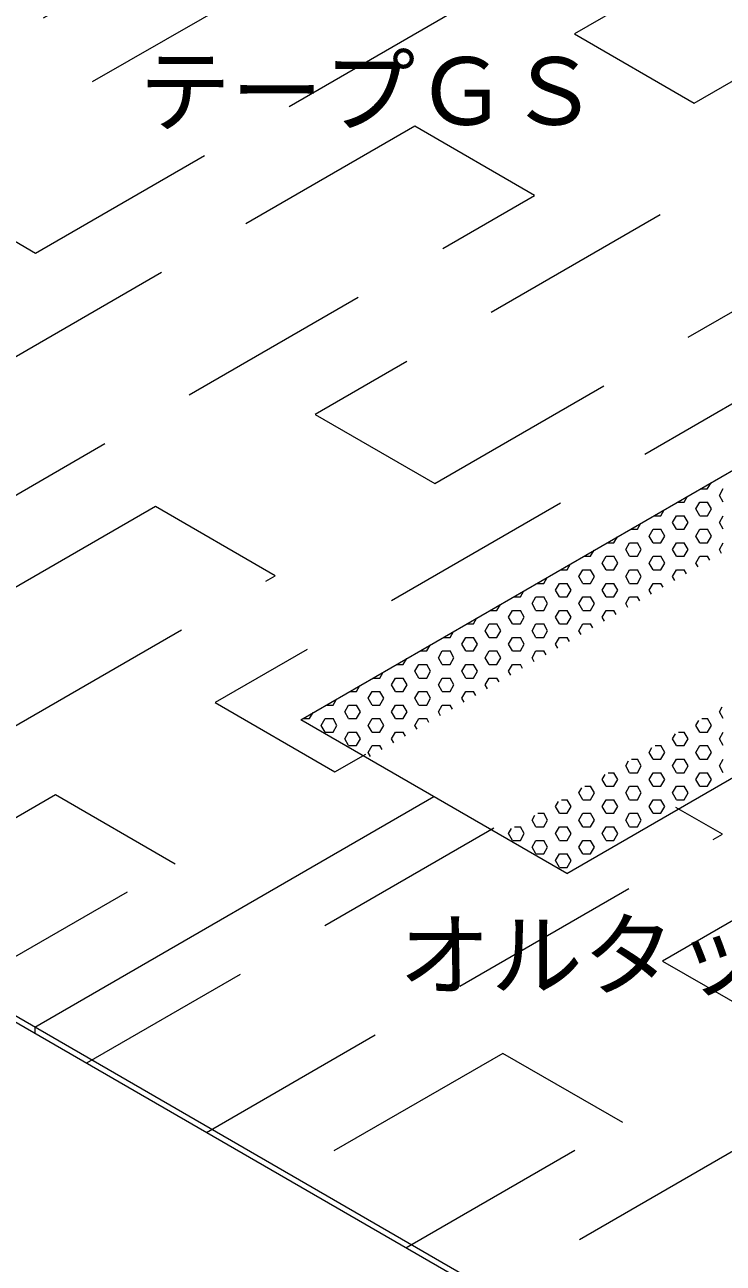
# Model space of a CAD drawing. Units: millimetres, scale not verified. Extents: x -2070 to 2070, y -1433 to 1432.
# Drawn here: x -1072.3 to -844.9, y -89.5 to 313.4 of the extents above; entities that cross this region are included whole.
import ezdxf
from ezdxf.enums import TextEntityAlignment as Align

# ---------------------------------------------------------------- set-up
doc = ezdxf.new("R2010")
doc.units = ezdxf.units.MM
doc.header["$LTSCALE"] = 5
doc.linetypes.add('USER1', pattern=[19.05, 12.7, -6.35])
for name, color, linetype, lineweight in [('0-3_BOUSUI', 1, 'Continuous', 18), ('0-4_MOJI', 7, 'Continuous', 18), ('0-5_HATCH', 9, 'Continuous', 18), ('0-7_bousui2', 7, 'USER1', 9)]:
    doc.layers.add(name, color=color, linetype=linetype, lineweight=lineweight)
doc.styles.add('ＭＳ ゴシック', font='')
doc.styles.get('ＭＳ ゴシック').set_extended_font_data('MS Gothic')

msp = doc.modelspace()

# ---------------------------------------------------------------- linework, layer by layer
at = {"layer": '0-3_BOUSUI'}
for p, q in [((-982.414, 87.331), (-659.254, 273.907)), ((-895.812, 37.331), (-579.644, 219.871)), ((-549.401, -312.669), (-1350.045, 149.583)), ((-549.401, -314.669), (-1350.045, 147.583)), ((-895.812, 37.331), (-982.414, 87.331)), ((-1069.017, -12.669), (-939.113, 62.331)), ((-1069.017, -12.669), (-1069.017, -14.669))]:
    msp.add_line(p, q, dxfattribs=at)
for radius in [3071.224, 3073.044]:
    msp.add_arc((-2434.178, -2232.54), radius, 54.89748, 64.54472, dxfattribs=at)
at = {"layer": '0-5_HATCH'}
for p, q in [((-852.253, 162.479), (-850.01, 162.479)), ((-850.011, 162.48), (-848.891, 164.421)), ((-846.201, 160.28), (-844.931, 162.48)), ((-859.873, 158.08), (-857.63, 158.08)), ((-857.631, 158.081), (-856.511, 160.021)), ((-853.821, 155.881), (-852.551, 158.081)), ((-852.55, 158.08), (-850.01, 158.08)), ((-848.741, 155.88), (-850.011, 158.08)), ((-844.931, 158.08), (-846.201, 160.279)), ((-867.493, 153.681), (-865.25, 153.681)), ((-865.251, 153.681), (-864.131, 155.622)), ((-861.441, 151.482), (-860.171, 153.681)), ((-860.17, 153.681), (-857.63, 153.681)), ((-856.361, 151.481), (-857.631, 153.68)), ((-852.551, 153.68), (-853.821, 155.88)), ((-852.55, 153.681), (-850.01, 153.681)), ((-850.011, 153.681), (-848.741, 155.881)), ((-846.201, 151.482), (-844.931, 153.681)), ((-875.113, 149.281), (-872.87, 149.281)), ((-872.871, 149.282), (-871.751, 151.223)), ((-869.061, 147.082), (-867.791, 149.282)), ((-867.79, 149.281), (-865.25, 149.281)), ((-863.981, 147.081), (-865.251, 149.281)), ((-860.171, 149.281), (-861.441, 151.481)), ((-860.17, 149.281), (-857.63, 149.281)), ((-857.631, 149.282), (-856.361, 151.482)), ((-853.821, 147.082), (-852.551, 149.282)), ((-852.55, 149.281), (-850.01, 149.281)), ((-848.741, 147.081), (-850.011, 149.281)), ((-844.931, 149.281), (-846.201, 151.481)), ((-880.491, 144.882), (-879.371, 146.823)), ((-867.791, 144.881), (-869.061, 147.081)), ((-865.251, 144.882), (-863.981, 147.082)), ((-852.551, 144.881), (-853.821, 147.081)), ((-850.011, 144.882), (-848.741, 147.082)), ((-888.111, 140.483), (-886.991, 142.424)), ((-882.733, 144.882), (-880.49, 144.882)), ((-876.681, 142.683), (-875.411, 144.882)), ((-875.411, 140.482), (-876.681, 142.682)), ((-875.41, 144.882), (-872.87, 144.882)), ((-871.601, 142.682), (-872.871, 144.881)), ((-872.871, 140.483), (-871.601, 142.683)), ((-867.79, 144.882), (-865.25, 144.882)), ((-861.441, 142.683), (-860.171, 144.882)), ((-860.171, 140.482), (-861.441, 142.682)), ((-860.17, 144.882), (-857.63, 144.882)), ((-856.361, 142.682), (-857.631, 144.881)), ((-857.631, 140.483), (-856.361, 142.683)), ((-852.55, 144.882), (-850.01, 144.882)), ((-846.201, 142.683), (-844.931, 144.882)), ((-845.462, 141.401), (-846.201, 142.682)), ((-895.731, 136.084), (-894.611, 138.024)), ((-890.353, 140.482), (-888.11, 140.482)), ((-884.301, 138.283), (-883.031, 140.483)), ((-883.031, 136.083), (-884.301, 138.282)), ((-883.03, 140.482), (-880.49, 140.482)), ((-879.221, 138.282), (-880.491, 140.482)), ((-880.491, 136.084), (-879.221, 138.283)), ((-875.41, 140.482), (-872.87, 140.482)), ((-869.061, 138.283), (-867.791, 140.483)), ((-867.791, 136.083), (-869.061, 138.282)), ((-867.79, 140.482), (-865.25, 140.482)), ((-863.981, 138.282), (-865.251, 140.482)), ((-865.251, 136.084), (-863.981, 138.283)), ((-860.17, 140.482), (-857.63, 140.482)), ((-853.821, 138.283), (-852.551, 140.483)), ((-853.082, 137.001), (-853.821, 138.282)), ((-852.55, 140.482), (-850.01, 140.482)), ((-849.272, 139.201), (-850.011, 140.482)), ((-903.351, 131.684), (-902.231, 133.625)), ((-897.973, 136.083), (-895.73, 136.083)), ((-891.921, 133.884), (-890.651, 136.084)), ((-890.651, 131.683), (-891.921, 133.883)), ((-890.65, 136.083), (-888.11, 136.083)), ((-886.841, 133.883), (-888.111, 136.083)), ((-888.111, 131.684), (-886.841, 133.884)), ((-883.03, 136.083), (-880.49, 136.083)), ((-876.681, 133.884), (-875.411, 136.084)), ((-875.411, 131.683), (-876.681, 133.883)), ((-875.41, 136.083), (-872.87, 136.083)), ((-871.601, 133.883), (-872.871, 136.083)), ((-872.871, 131.684), (-871.601, 133.884)), ((-867.79, 136.083), (-865.25, 136.083)), ((-861.441, 133.884), (-860.171, 136.084)), ((-860.702, 132.602), (-861.441, 133.883)), ((-860.17, 136.083), (-857.63, 136.083)), ((-856.892, 134.801), (-857.631, 136.083)), ((-910.971, 127.285), (-909.851, 129.226)), ((-905.593, 131.684), (-903.35, 131.684)), ((-899.541, 129.485), (-898.271, 131.684)), ((-898.271, 127.284), (-899.541, 129.483)), ((-898.27, 131.684), (-895.73, 131.684)), ((-894.461, 129.483), (-895.731, 131.683)), ((-895.731, 127.285), (-894.461, 129.485)), ((-890.65, 131.684), (-888.11, 131.684)), ((-884.301, 129.485), (-883.031, 131.684)), ((-883.031, 127.284), (-884.301, 129.483)), ((-883.03, 131.684), (-880.49, 131.684)), ((-879.221, 129.483), (-880.491, 131.683)), ((-880.491, 127.285), (-879.221, 129.485)), ((-875.41, 131.684), (-872.87, 131.684)), ((-869.061, 129.485), (-867.791, 131.684)), ((-868.322, 128.202), (-869.061, 129.483)), ((-867.79, 131.684), (-865.25, 131.684)), ((-864.512, 130.402), (-865.251, 131.683)), ((-913.213, 127.284), (-910.97, 127.284)), ((-907.161, 125.085), (-905.891, 127.285)), ((-905.891, 122.884), (-907.161, 125.084)), ((-905.89, 127.284), (-903.35, 127.284)), ((-902.081, 125.084), (-903.351, 127.284)), ((-903.351, 122.885), (-902.081, 125.085)), ((-898.27, 127.284), (-895.73, 127.284)), ((-891.921, 125.085), (-890.651, 127.285)), ((-890.651, 122.884), (-891.921, 125.084)), ((-890.65, 127.284), (-888.11, 127.284)), ((-886.841, 125.084), (-888.111, 127.284)), ((-888.111, 122.885), (-886.841, 125.085)), ((-883.03, 127.284), (-880.49, 127.284)), ((-876.681, 125.085), (-875.411, 127.285)), ((-875.942, 123.803), (-876.681, 125.084)), ((-875.41, 127.284), (-872.87, 127.284)), ((-872.132, 126.003), (-872.871, 127.284)), ((-920.833, 122.885), (-918.59, 122.885)), ((-918.591, 122.885), (-917.471, 124.826)), ((-914.781, 120.686), (-913.511, 122.885)), ((-913.51, 122.885), (-910.97, 122.885)), ((-909.701, 120.685), (-910.971, 122.884)), ((-905.89, 122.885), (-903.35, 122.885)), ((-899.541, 120.686), (-898.271, 122.885)), ((-898.27, 122.885), (-895.73, 122.885)), ((-894.461, 120.685), (-895.731, 122.884)), ((-890.65, 122.885), (-888.11, 122.885)), ((-884.301, 120.686), (-883.031, 122.885)), ((-883.03, 122.885), (-880.49, 122.885)), ((-879.752, 121.603), (-880.491, 122.884)), ((-928.453, 118.485), (-926.21, 118.485)), ((-926.211, 118.486), (-925.091, 120.427)), ((-922.401, 116.286), (-921.131, 118.486)), ((-921.13, 118.485), (-918.59, 118.485)), ((-917.321, 116.285), (-918.591, 118.485)), ((-913.511, 118.485), (-914.781, 120.685)), ((-913.51, 118.485), (-910.97, 118.485)), ((-910.971, 118.486), (-909.701, 120.686)), ((-907.161, 116.286), (-905.891, 118.486)), ((-905.89, 118.485), (-903.35, 118.485)), ((-902.081, 116.285), (-903.351, 118.485)), ((-898.271, 118.485), (-899.541, 120.685)), ((-898.27, 118.485), (-895.73, 118.485)), ((-895.731, 118.486), (-894.461, 120.686)), ((-891.921, 116.286), (-890.651, 118.486)), ((-890.65, 118.485), (-888.11, 118.485)), ((-887.372, 117.204), (-888.111, 118.485)), ((-883.562, 119.404), (-884.301, 120.685)), ((-936.073, 114.086), (-933.83, 114.086)), ((-933.831, 114.087), (-932.711, 116.027)), ((-930.021, 111.887), (-928.751, 114.087)), ((-928.75, 114.086), (-926.21, 114.086)), ((-924.941, 111.886), (-926.211, 114.086)), ((-921.131, 114.086), (-922.401, 116.285)), ((-921.13, 114.086), (-918.59, 114.086)), ((-918.591, 114.087), (-917.321, 116.286)), ((-914.781, 111.887), (-913.511, 114.087)), ((-913.51, 114.086), (-910.97, 114.086)), ((-909.701, 111.886), (-910.971, 114.086)), ((-905.891, 114.086), (-907.161, 116.285)), ((-905.89, 114.086), (-903.35, 114.086)), ((-903.351, 114.087), (-902.081, 116.286)), ((-899.541, 111.887), (-898.271, 114.087)), ((-898.27, 114.086), (-895.73, 114.086)), ((-894.992, 112.804), (-895.731, 114.086)), ((-891.182, 115.004), (-891.921, 116.285)), ((-943.693, 109.686), (-941.45, 109.686)), ((-941.451, 109.687), (-940.331, 111.628)), ((-937.641, 107.487), (-936.371, 109.687)), ((-936.37, 109.686), (-933.83, 109.686)), ((-932.561, 107.486), (-933.831, 109.686)), ((-928.751, 109.686), (-930.021, 111.886)), ((-928.75, 109.686), (-926.21, 109.686)), ((-926.211, 109.687), (-924.941, 111.887)), ((-922.401, 107.487), (-921.131, 109.687)), ((-921.13, 109.686), (-918.59, 109.686)), ((-917.321, 107.486), (-918.591, 109.686)), ((-913.511, 109.686), (-914.781, 111.886)), ((-913.51, 109.686), (-910.97, 109.686)), ((-910.971, 109.687), (-909.701, 111.887)), ((-907.161, 107.487), (-905.891, 109.687)), ((-905.89, 109.686), (-903.35, 109.686)), ((-902.612, 108.405), (-903.351, 109.686)), ((-898.802, 110.605), (-899.541, 111.886)), ((-951.313, 105.287), (-949.07, 105.287)), ((-949.071, 105.288), (-947.951, 107.229)), ((-945.261, 103.088), (-943.991, 105.288)), ((-943.99, 105.287), (-941.45, 105.287)), ((-940.181, 103.087), (-941.451, 105.287)), ((-936.371, 105.287), (-937.641, 107.486)), ((-936.37, 105.287), (-933.83, 105.287)), ((-933.831, 105.288), (-932.561, 107.487)), ((-930.021, 103.088), (-928.751, 105.288)), ((-928.75, 105.287), (-926.21, 105.287)), ((-924.941, 103.087), (-926.211, 105.287)), ((-921.131, 105.287), (-922.401, 107.486)), ((-921.13, 105.287), (-918.59, 105.287)), ((-918.591, 105.288), (-917.321, 107.487)), ((-914.781, 103.088), (-913.511, 105.288)), ((-913.51, 105.287), (-910.97, 105.287)), ((-910.232, 104.006), (-910.971, 105.287)), ((-906.422, 106.205), (-907.161, 107.486)), ((-958.933, 100.888), (-956.69, 100.888)), ((-956.691, 100.888), (-955.571, 102.829)), ((-952.881, 98.689), (-951.611, 100.888)), ((-951.61, 100.888), (-949.07, 100.888)), ((-947.801, 98.688), (-949.071, 100.887)), ((-943.991, 100.887), (-945.261, 103.087)), ((-943.99, 100.888), (-941.45, 100.888)), ((-941.451, 100.888), (-940.181, 103.088)), ((-937.641, 98.689), (-936.371, 100.888)), ((-936.37, 100.888), (-933.83, 100.888)), ((-932.561, 98.688), (-933.831, 100.887)), ((-928.751, 100.887), (-930.021, 103.087)), ((-928.75, 100.888), (-926.21, 100.888)), ((-926.211, 100.888), (-924.941, 103.088)), ((-922.401, 98.689), (-921.131, 100.888)), ((-921.13, 100.888), (-918.59, 100.888)), ((-917.852, 99.606), (-918.591, 100.887)), ((-914.042, 101.806), (-914.781, 103.087)), ((-964.311, 96.489), (-963.191, 98.43)), ((-951.611, 96.488), (-952.881, 98.688)), ((-949.071, 96.489), (-947.801, 98.689)), ((-936.371, 96.488), (-937.641, 98.688)), ((-933.831, 96.489), (-932.561, 98.689)), ((-921.662, 97.406), (-922.401, 98.688)), ((-971.931, 92.09), (-970.811, 94.03)), ((-966.553, 96.488), (-964.31, 96.488)), ((-960.501, 94.289), (-959.231, 96.489)), ((-959.231, 92.089), (-960.501, 94.288)), ((-959.23, 96.488), (-956.69, 96.488)), ((-955.421, 94.288), (-956.691, 96.488)), ((-956.691, 92.09), (-955.421, 94.289)), ((-951.61, 96.488), (-949.07, 96.488)), ((-945.261, 94.289), (-943.991, 96.489)), ((-943.991, 92.089), (-945.261, 94.288)), ((-943.99, 96.488), (-941.45, 96.488)), ((-940.181, 94.288), (-941.451, 96.488)), ((-941.451, 92.09), (-940.181, 94.289)), ((-936.37, 96.488), (-933.83, 96.488)), ((-930.021, 94.289), (-928.751, 96.489)), ((-929.282, 93.007), (-930.021, 94.288)), ((-928.75, 96.488), (-926.21, 96.488)), ((-925.472, 95.207), (-926.211, 96.488)), ((-979.551, 87.69), (-978.431, 89.631)), ((-974.173, 92.089), (-971.93, 92.089)), ((-968.121, 89.89), (-966.851, 92.09)), ((-966.851, 87.689), (-968.121, 89.889)), ((-966.85, 92.089), (-964.31, 92.089)), ((-963.041, 89.889), (-964.311, 92.089)), ((-964.311, 87.69), (-963.041, 89.89)), ((-959.23, 92.089), (-956.69, 92.089)), ((-952.881, 89.89), (-951.611, 92.09)), ((-951.611, 87.689), (-952.881, 89.889)), ((-951.61, 92.089), (-949.07, 92.089)), ((-947.801, 89.889), (-949.071, 92.089)), ((-949.071, 87.69), (-947.801, 89.89)), ((-943.99, 92.089), (-941.45, 92.089)), ((-937.641, 89.89), (-936.371, 92.09)), ((-936.902, 88.608), (-937.641, 89.889)), ((-936.37, 92.089), (-933.83, 92.089)), ((-933.092, 90.807), (-933.831, 92.089)), ((-846.201, 89.89), (-845.263, 91.516)), ((-844.931, 87.689), (-846.201, 89.889)), ((-981.793, 87.689), (-979.55, 87.689)), ((-975.741, 85.49), (-974.471, 87.69)), ((-974.471, 83.29), (-975.741, 85.489)), ((-974.47, 87.689), (-971.93, 87.689)), ((-970.661, 85.489), (-971.931, 87.689)), ((-971.931, 83.291), (-970.661, 85.49)), ((-966.85, 87.689), (-964.31, 87.689)), ((-960.501, 85.49), (-959.231, 87.69)), ((-959.231, 83.29), (-960.501, 85.489)), ((-959.23, 87.689), (-956.69, 87.689)), ((-955.421, 85.489), (-956.691, 87.689)), ((-956.691, 83.291), (-955.421, 85.49)), ((-951.61, 87.689), (-949.07, 87.689)), ((-945.261, 85.49), (-943.991, 87.69)), ((-944.522, 84.208), (-945.261, 85.489)), ((-943.99, 87.689), (-941.45, 87.689)), ((-940.712, 86.408), (-941.451, 87.689)), ((-853.821, 85.49), (-852.883, 87.116)), ((-852.551, 83.29), (-853.821, 85.489)), ((-851.89, 87.689), (-850.01, 87.689)), ((-848.741, 85.489), (-850.011, 87.689)), ((-850.011, 83.291), (-848.741, 85.49)), ((-974.47, 83.29), (-971.93, 83.29)), ((-968.121, 81.091), (-966.851, 83.291)), ((-966.851, 78.89), (-968.121, 81.09)), ((-966.85, 83.29), (-964.31, 83.29)), ((-963.041, 81.09), (-964.311, 83.29)), ((-964.311, 78.891), (-963.041, 81.091)), ((-959.23, 83.29), (-956.69, 83.29)), ((-952.881, 81.091), (-951.611, 83.291)), ((-952.142, 79.809), (-952.881, 81.09)), ((-951.61, 83.29), (-949.07, 83.29)), ((-948.332, 82.009), (-949.071, 83.29)), ((-861.441, 81.091), (-860.503, 82.717)), ((-860.171, 78.89), (-861.441, 81.09)), ((-859.51, 83.29), (-857.63, 83.29)), ((-856.361, 81.09), (-857.631, 83.29)), ((-857.631, 78.891), (-856.361, 81.091)), ((-852.55, 83.29), (-850.01, 83.29)), ((-846.201, 81.091), (-844.931, 83.291)), ((-844.931, 78.89), (-846.201, 81.09)), ((-966.85, 78.891), (-964.31, 78.891)), ((-960.501, 76.692), (-959.231, 78.891)), ((-959.762, 75.409), (-960.501, 76.691)), ((-959.23, 78.891), (-956.69, 78.891)), ((-955.952, 77.609), (-956.691, 78.89)), ((-869.061, 76.692), (-868.123, 78.317)), ((-867.791, 74.491), (-869.061, 76.691)), ((-867.13, 78.891), (-865.25, 78.891)), ((-863.981, 76.691), (-865.251, 78.89)), ((-865.251, 74.492), (-863.981, 76.692)), ((-860.17, 78.891), (-857.63, 78.891)), ((-853.821, 76.692), (-852.551, 78.891)), ((-852.551, 74.491), (-853.821, 76.691)), ((-852.55, 78.891), (-850.01, 78.891)), ((-848.741, 76.691), (-850.011, 78.89)), ((-850.011, 74.492), (-848.741, 76.692)), ((-876.681, 72.292), (-875.743, 73.918)), ((-874.75, 74.491), (-872.87, 74.491)), ((-871.601, 72.291), (-872.871, 74.491)), ((-867.79, 74.491), (-865.25, 74.491)), ((-861.441, 72.292), (-860.171, 74.492)), ((-860.17, 74.491), (-857.63, 74.491)), ((-856.361, 72.291), (-857.631, 74.491)), ((-852.55, 74.491), (-850.01, 74.491)), ((-846.201, 72.292), (-844.931, 74.492)), ((-884.301, 67.893), (-883.363, 69.518)), ((-882.37, 70.092), (-880.49, 70.092)), ((-879.221, 67.892), (-880.491, 70.091)), ((-875.411, 70.091), (-876.681, 72.291)), ((-875.41, 70.092), (-872.87, 70.092)), ((-872.871, 70.093), (-871.601, 72.292)), ((-869.061, 67.893), (-867.791, 70.093)), ((-867.79, 70.092), (-865.25, 70.092)), ((-863.981, 67.892), (-865.251, 70.091)), ((-860.171, 70.091), (-861.441, 72.291)), ((-860.17, 70.092), (-857.63, 70.092)), ((-857.631, 70.093), (-856.361, 72.292)), ((-853.821, 67.893), (-852.551, 70.093)), ((-852.55, 70.092), (-850.01, 70.092)), ((-848.741, 67.892), (-850.011, 70.091)), ((-844.931, 70.091), (-846.201, 72.291)), ((-891.921, 63.493), (-890.983, 65.119)), ((-889.99, 65.692), (-888.11, 65.692)), ((-886.841, 63.492), (-888.111, 65.692)), ((-883.031, 65.692), (-884.301, 67.892)), ((-883.03, 65.692), (-880.49, 65.692)), ((-880.491, 65.693), (-879.221, 67.893)), ((-876.681, 63.493), (-875.411, 65.693)), ((-875.41, 65.692), (-872.87, 65.692)), ((-871.601, 63.492), (-872.871, 65.692)), ((-867.791, 65.692), (-869.061, 67.892)), ((-867.79, 65.692), (-865.25, 65.692)), ((-865.251, 65.693), (-863.981, 67.893)), ((-861.441, 63.493), (-860.171, 65.693)), ((-860.17, 65.692), (-857.63, 65.692)), ((-856.361, 63.492), (-857.631, 65.692)), ((-852.551, 65.692), (-853.821, 67.892)), ((-852.55, 65.692), (-850.01, 65.692)), ((-850.011, 65.693), (-848.741, 67.893)), ((-899.541, 59.094), (-898.603, 60.72)), ((-897.61, 61.293), (-895.73, 61.293)), ((-894.461, 59.093), (-895.731, 61.293)), ((-890.651, 61.293), (-891.921, 63.492)), ((-890.65, 61.293), (-888.11, 61.293)), ((-888.111, 61.294), (-886.841, 63.493)), ((-884.301, 59.094), (-883.031, 61.294)), ((-883.03, 61.293), (-880.49, 61.293)), ((-879.221, 59.093), (-880.491, 61.293)), ((-875.411, 61.293), (-876.681, 63.492)), ((-875.41, 61.293), (-872.87, 61.293)), ((-872.871, 61.294), (-871.601, 63.493)), ((-869.061, 59.094), (-867.791, 61.294)), ((-867.79, 61.293), (-865.25, 61.293)), ((-863.981, 59.093), (-865.251, 61.293)), ((-860.171, 61.293), (-861.441, 63.492)), ((-860.17, 61.293), (-857.63, 61.293)), ((-857.631, 61.294), (-856.361, 63.493)), ((-905.23, 56.894), (-903.35, 56.894)), ((-902.081, 54.694), (-903.351, 56.893)), ((-898.271, 56.893), (-899.541, 59.093)), ((-898.27, 56.894), (-895.73, 56.894)), ((-895.731, 56.894), (-894.461, 59.094)), ((-891.921, 54.695), (-890.651, 56.894)), ((-890.65, 56.894), (-888.11, 56.894)), ((-886.841, 54.694), (-888.111, 56.893)), ((-883.031, 56.893), (-884.301, 59.093)), ((-883.03, 56.894), (-880.49, 56.894)), ((-880.491, 56.894), (-879.221, 59.094)), ((-876.681, 54.695), (-875.411, 56.894)), ((-875.41, 56.894), (-872.87, 56.894)), ((-871.601, 54.694), (-872.871, 56.893)), ((-867.791, 56.893), (-869.061, 59.093)), ((-867.79, 56.894), (-865.25, 56.894)), ((-865.251, 56.894), (-863.981, 59.094)), ((-912.85, 52.494), (-910.97, 52.494)), ((-909.701, 50.294), (-910.971, 52.494)), ((-907.161, 54.695), (-906.223, 56.32)), ((-905.891, 52.494), (-907.161, 54.694)), ((-905.89, 52.494), (-903.35, 52.494)), ((-903.351, 52.495), (-902.081, 54.695)), ((-899.541, 50.295), (-898.271, 52.495)), ((-898.27, 52.494), (-895.73, 52.494)), ((-894.461, 50.294), (-895.731, 52.494)), ((-890.651, 52.494), (-891.921, 54.694)), ((-890.65, 52.494), (-888.11, 52.494)), ((-888.111, 52.495), (-886.841, 54.695)), ((-884.301, 50.295), (-883.031, 52.495)), ((-883.03, 52.494), (-880.49, 52.494)), ((-879.221, 50.294), (-880.491, 52.494)), ((-875.411, 52.494), (-876.681, 54.694)), ((-875.41, 52.494), (-872.87, 52.494)), ((-872.871, 52.495), (-871.601, 54.695)), ((-914.781, 50.295), (-913.843, 51.921)), ((-913.511, 48.094), (-914.781, 50.294)), ((-910.971, 48.095), (-909.701, 50.295)), ((-898.271, 48.094), (-899.541, 50.294)), ((-895.731, 48.095), (-894.461, 50.295)), ((-883.031, 48.094), (-884.301, 50.294)), ((-880.491, 48.095), (-879.221, 50.295)), ((-913.51, 48.095), (-910.97, 48.095)), ((-907.161, 45.896), (-905.891, 48.095)), ((-905.891, 43.695), (-907.161, 45.895)), ((-905.89, 48.095), (-903.35, 48.095)), ((-902.081, 45.895), (-903.351, 48.094)), ((-903.351, 43.696), (-902.081, 45.896)), ((-898.27, 48.095), (-895.73, 48.095)), ((-891.921, 45.896), (-890.651, 48.095)), ((-890.651, 43.695), (-891.921, 45.895)), ((-890.65, 48.095), (-888.11, 48.095)), ((-886.841, 45.895), (-888.111, 48.094)), ((-888.111, 43.696), (-886.841, 45.896)), ((-883.03, 48.095), (-880.49, 48.095)), ((-905.89, 43.695), (-903.35, 43.695)), ((-899.541, 41.496), (-898.271, 43.696)), ((-898.271, 39.296), (-899.541, 41.495)), ((-898.27, 43.695), (-895.73, 43.695)), ((-894.461, 41.495), (-895.731, 43.695)), ((-895.731, 39.297), (-894.461, 41.496)), ((-890.65, 43.695), (-888.11, 43.695)), ((-898.27, 39.296), (-895.73, 39.296))]:
    msp.add_line(p, q, dxfattribs=at)
at = {"layer": '0-7_bousui2'}
msp.add_line((-919.627, 52.081), (-1052.129, -24.419), dxfattribs=at)
for points in [[(-873.868, 351.629), (-912.84, 374.129), (-1107.695, 261.629), (-1068.724, 239.129)], [(-1036.248, 332.879), (-1075.219, 355.379), (-1270.075, 242.879), (-1231.104, 220.379)], [(-743.965, 276.629), (-782.936, 299.129), (-977.792, 186.629), (-938.82, 164.129)], [(-906.344, 257.879), (-945.316, 280.379), (-1140.171, 167.879), (-1101.2, 145.379)], [(-630.837, 98.814), (-669.808, 121.314), (-864.663, 8.814), (-825.692, -13.686)]]:
    msp.add_lwpolyline(points, close=True, dxfattribs=at)
for points in [[(-797.062, 365.973), (-893.354, 310.379), (-854.383, 287.879), (-760.098, 342.314)], [(-797.547, 195.064), (-815.412, 205.379), (-1010.267, 92.879), (-971.296, 70.379), (-961.308, 76.146)], [(-1158.762, 37.146), (-990.782, 134.129), (-1029.753, 156.629), (-1197.733, 59.646)], [(-1093.81, -0.354), (-1023.258, 40.379), (-1062.229, 62.879), (-1132.781, 22.146)], [(-1013.158, -46.919), (-845.178, 50.064), (-860.333, 58.814)], [(-883.254, -121.919), (-715.274, -24.936), (-754.245, -2.436), (-922.225, -99.419)], [(-948.206, -84.419), (-877.654, -43.686), (-916.625, -21.186), (-987.177, -61.919)]]:
    msp.add_lwpolyline(points, dxfattribs=at)

# ---------------------------------------------------------------- texts
at = {"layer": '0-4_MOJI', "style": 'ＭＳ ゴシック'}
for s, p in [('テープＧＳ', (-1035.122, 274.247)), ('オルタックシートＧＳ', (-950.632, -6.747))]:
    msp.add_text(s, height=21.99, dxfattribs=at).set_placement(p, align=Align.BOTTOM_LEFT)

doc.saveas('drawing.dxf')
